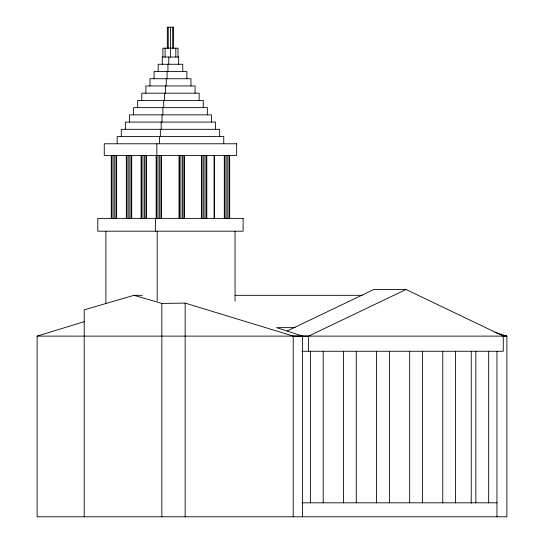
<?xml version="1.0" encoding="UTF-8"?>
<svg xmlns="http://www.w3.org/2000/svg" width="544" height="544" viewBox="0 0 544 544"><rect width="100%" height="100%" fill="white"/><g stroke="black" fill="none" stroke-linecap="round" stroke-linejoin="round"><path stroke-width="0.82" d="M287.212 330.956L373.83 289.483L405.994 289.483L503.275 336.063L503.275 351.268L301.852 351.268M301.852 336.104L308.604 336.117L405.994 289.483M494.877 332.289L506.892 336.117L506.892 516.8L37.108 516.8L37.108 336.117L84.714 321.524M142.399 295.317L134.028 295.317L84.204 309.862L84.204 516.8M134.028 295.317L161.84 303.436L185.157 303.11L293.216 336.056L302.416 336.063L302.416 516.8M235.049 295.317L362.229 295.317M295.168 327.638L276.549 327.631L302.416 336.063M502.751 336.11L506.892 336.117L37.108 336.117M301.94 502.812L496.958 502.812M496.958 351.383L496.958 516.8M488.675 351.268L488.675 502.812M475.857 351.268L475.857 502.812M471.22 351.383L471.22 503.227M455.58 351.268L455.58 502.812M442.762 351.268L442.762 502.812M422.491 351.268L422.491 502.812M409.666 351.268L409.666 502.812M389.395 351.268L389.395 502.812M376.57 351.268L376.57 502.812M356.3 351.268L356.3 502.812M343.475 351.268L343.475 502.812M323.204 351.268L323.204 502.812M310.379 351.268L310.379 502.812M308.604 336.117L308.604 351.268M293.216 336.056L293.216 516.8M235.056 231.316L235.056 300.988M229.663 155.428L229.663 218.375M229.153 155.428L229.153 218.375M227.814 155.428L227.814 218.375M226.154 155.428L226.154 218.375M224.815 155.428L224.815 218.375M224.298 155.428L224.298 218.375M223.754 143.772L223.754 136.544L117.178 136.544L117.178 143.772M219.654 136.544L219.654 129.316L121.278 129.316L121.278 136.544M215.553 129.316L215.553 122.087L125.378 122.087L125.378 129.316M214.594 155.428L214.594 218.375M214.064 155.428L214.084 218.375M211.453 122.087L211.453 114.859L129.479 114.859L129.479 122.087M207.359 114.859L207.359 107.637L133.572 107.637L133.572 114.859M206.788 155.428L206.788 218.375M206.271 155.428L206.271 218.375M204.932 155.428L204.932 218.375M203.259 107.637L203.259 100.409L137.673 100.409L137.673 107.637M203.279 155.428L203.279 218.375M201.933 155.428L201.933 218.375M201.423 155.428L201.423 218.375M199.158 100.409L199.158 93.18L141.773 93.18L141.773 100.409M195.058 93.18L195.058 85.952L145.874 85.952L145.874 93.18M190.958 85.952L190.958 78.724L149.974 78.724L149.974 85.952M186.864 78.724L186.864 71.495L154.074 71.495L154.074 78.724M185.157 303.11L185.157 516.8M184.396 155.428L184.396 218.375M183.886 155.428L183.886 218.375M182.764 71.495L182.764 64.267L158.168 64.267L158.168 71.495M182.539 155.428L182.539 218.375M180.887 155.428L180.887 218.375M179.547 155.428L179.547 218.375M179.03 155.428L179.03 218.375M178.663 64.267L178.663 57.045L162.268 57.045L162.268 64.267M178.044 57.045L178.044 48.185L162.887 48.185L162.887 57.045M175.828 48.185L175.828 57.045M173.618 48.185L173.618 27.2L167.321 27.2L167.321 48.185M172.693 27.2L172.693 48.185M170.469 27.2L170.469 57.045M168.776 57.045L168.776 64.267M168.239 27.2L168.239 48.185M167.94 64.267L167.94 71.495M167.09 71.495L167.09 78.724M166.246 78.724L166.246 85.952M165.403 85.952L165.403 93.18M165.111 48.185L165.111 57.045M164.56 93.18L164.56 100.409M163.717 100.409L163.717 107.637M162.874 107.637L162.874 114.859M162.03 114.859L162.03 122.087M161.84 303.436L161.84 516.8M161.52 155.428L161.493 218.375M161.187 122.087L161.187 129.316M161.004 155.428L161.004 218.375M160.344 129.316L160.344 136.544M159.664 155.428L159.664 218.375M159.501 136.544L159.501 143.772M158.012 155.428L158.012 218.375M157.175 231.316L157.175 300.988M156.842 143.772L156.842 155.428M156.665 155.428L156.665 218.375M156.155 155.428L156.155 218.375M155.516 218.375L155.516 231.2M146.452 155.428L146.452 218.375M145.935 155.428L145.935 218.375M144.595 155.428L144.595 218.375M142.936 155.428L142.936 218.375M141.596 155.428L141.596 218.375M141.086 155.428L141.086 218.375M131.702 155.428L131.702 218.375M131.192 155.428L131.192 218.375M129.846 155.428L129.846 218.375M128.194 155.428L128.194 218.375M126.854 155.428L126.854 218.375M126.337 155.428L126.337 218.375M116.634 155.428L116.634 218.375M116.117 155.428L116.117 218.375M114.777 155.428L114.777 218.375M113.125 155.428L113.125 218.375M111.778 155.428L111.778 218.375M111.268 155.428L111.268 218.375M105.876 231.316L105.876 303.538M236.667 143.772L104.264 143.772L104.264 155.428L236.667 155.428L236.667 143.772M243.127 218.375L97.804 218.375L97.804 231.2L243.127 231.2L243.127 218.375"/></g></svg>
